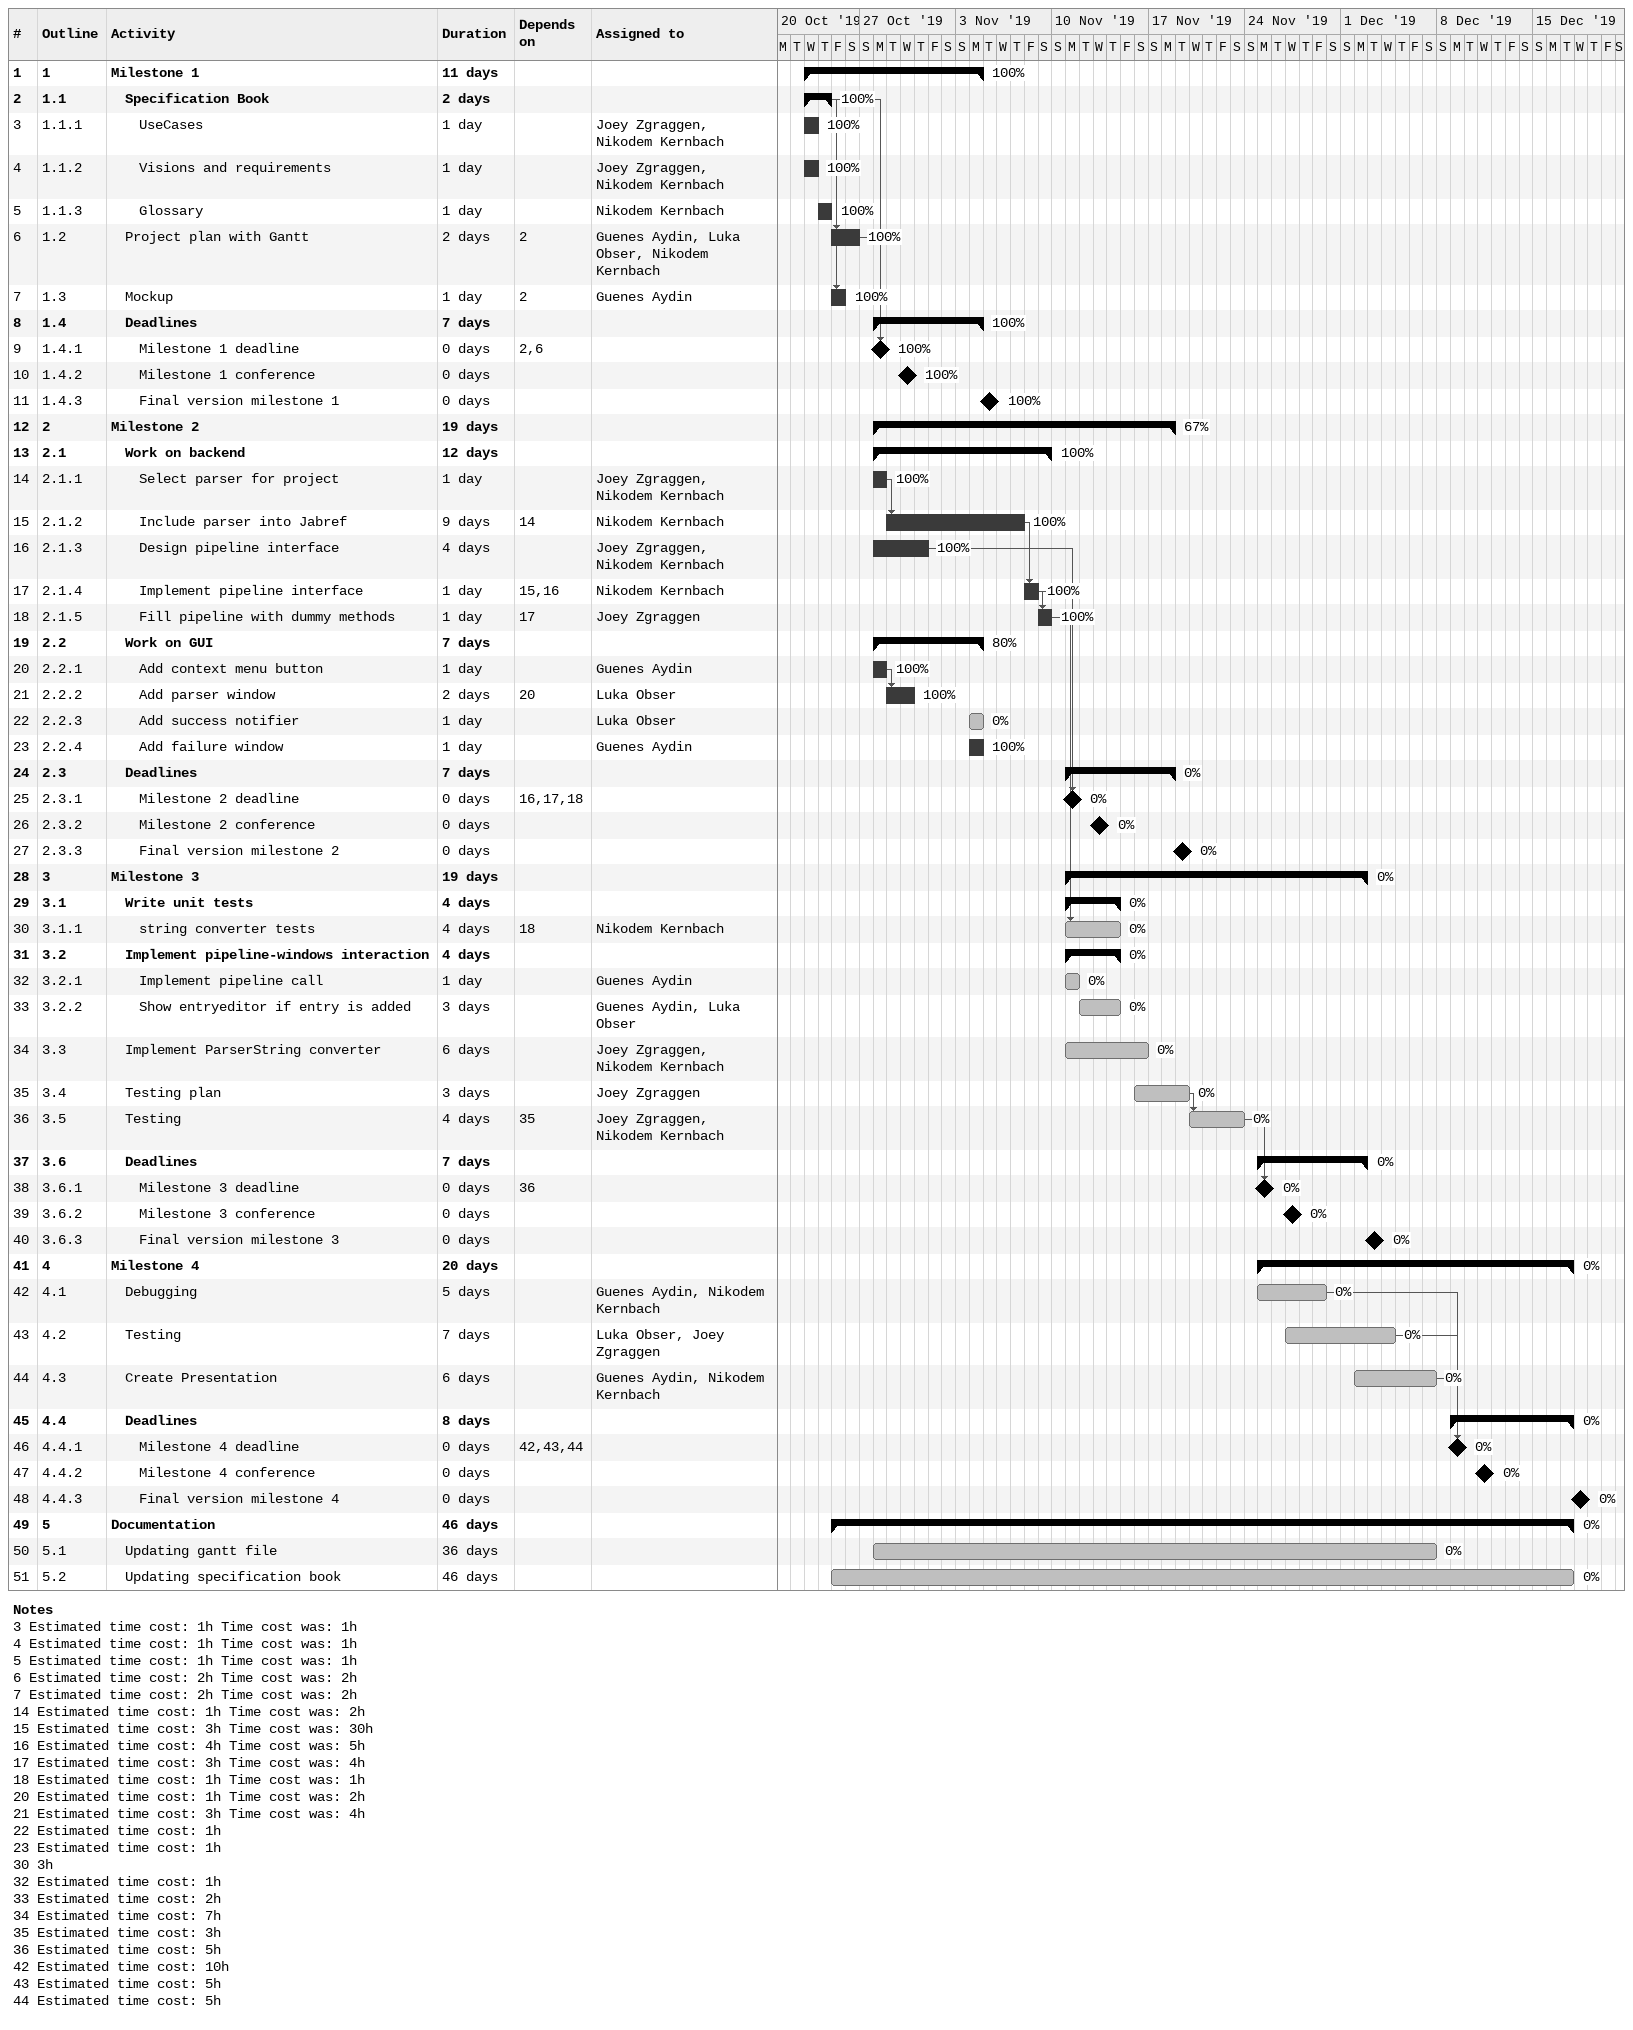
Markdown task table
| ID | WBS | Task | Duration | Start | Finish | Predecessors | Resources | % complete |
|---|---|---|---|---|---|---|---|---|
| 1 | 1 | **Milestone 1** | 11d | 2019-10-23 | 2019-11-04 |  |  | 100 |
| 2 | 1.1 | **Specification Book** | 2d | 2019-10-23 | 2019-10-24 |  |  | 100 |
| 3 | 1.1.1 | UseCases | 1d | 2019-10-23 | 2019-10-23 |  | Joey Zgraggen, Nikodem Kernbach | 100 |
| 4 | 1.1.2 | Visions and requirements | 1d | 2019-10-23 | 2019-10-23 |  | Joey Zgraggen, Nikodem Kernbach | 100 |
| 5 | 1.1.3 | Glossary | 1d | 2019-10-24 | 2019-10-24 |  | Nikodem Kernbach | 100 |
| 6 | 1.2 | Project plan with Gantt | 2d | 2019-10-25 | 2019-10-26 | 2 | Guenes Aydin, Luka Obser, Nikodem Kernbach | 100 |
| 7 | 1.3 | Mockup | 1d | 2019-10-25 | 2019-10-25 | 2 | Guenes Aydin | 100 |
| 8 | 1.4 | **Deadlines** | 7d | 2019-10-28 | 2019-11-04 |  |  | 100 |
| 9 | 1.4.1 | Milestone 1 deadline | 0d | 2019-10-28 | 2019-10-28 | 2, 6 |  | 100 |
| 10 | 1.4.2 | Milestone 1 conference | 0d | 2019-10-30 | 2019-10-30 |  |  | 100 |
| 11 | 1.4.3 | Final version milestone 1 | 0d | 2019-11-05 | 2019-11-05 |  |  | 100 |
| 12 | 2 | **Milestone 2** | 19d | 2019-10-28 | 2019-11-18 |  |  | 67 |
| 13 | 2.1 | **Work on backend** | 12d | 2019-10-28 | 2019-11-09 |  |  | 100 |
| 14 | 2.1.1 | Select parser for project | 1d | 2019-10-28 | 2019-10-28 |  | Joey Zgraggen, Nikodem Kernbach | 100 |
| 15 | 2.1.2 | Include parser into Jabref | 9d | 2019-10-29 | 2019-11-07 | 14 | Nikodem Kernbach | 100 |
| 16 | 2.1.3 | Design pipeline interface | 4d | 2019-10-28 | 2019-10-31 |  | Joey Zgraggen, Nikodem Kernbach | 100 |
| 17 | 2.1.4 | Implement pipeline interface | 1d | 2019-11-08 | 2019-11-08 | 15, 16 | Nikodem Kernbach | 100 |
| 18 | 2.1.5 | Fill pipeline with dummy methods | 1d | 2019-11-09 | 2019-11-09 | 17 | Joey Zgraggen | 100 |
| 19 | 2.2 | **Work on GUI** | 7d | 2019-10-28 | 2019-11-04 |  |  | 80 |
| 20 | 2.2.1 | Add context menu button | 1d | 2019-10-28 | 2019-10-28 |  | Guenes Aydin | 100 |
| 21 | 2.2.2 | Add parser window | 2d | 2019-10-29 | 2019-10-30 | 20 | Luka Obser | 100 |
| 22 | 2.2.3 | Add success notifier | 1d | 2019-11-04 | 2019-11-04 |  | Luka Obser | 0 |
| 23 | 2.2.4 | Add failure window | 1d | 2019-11-04 | 2019-11-04 |  | Guenes Aydin | 100 |
| 24 | 2.3 | **Deadlines** | 7d | 2019-11-11 | 2019-11-18 |  |  | 0 |
| 25 | 2.3.1 | Milestone 2 deadline | 0d | 2019-11-11 | 2019-11-11 | 16, 17, 18 |  | 0 |
| 26 | 2.3.2 | Milestone 2 conference | 0d | 2019-11-13 | 2019-11-13 |  |  | 0 |
| 27 | 2.3.3 | Final version milestone 2 | 0d | 2019-11-19 | 2019-11-19 |  |  | 0 |
| 28 | 3 | **Milestone 3** | 19d | 2019-11-11 | 2019-12-02 |  |  | 0 |
| 29 | 3.1 | **Write unit tests** | 4d | 2019-11-11 | 2019-11-14 |  |  | 0 |
| 30 | 3.1.1 | string converter tests | 4d | 2019-11-11 | 2019-11-14 | 18 | Nikodem Kernbach | 0 |
| 31 | 3.2 | **Implement pipeline-windows interaction** | 4d | 2019-11-11 | 2019-11-14 |  |  | 0 |
| 32 | 3.2.1 | Implement pipeline call | 1d | 2019-11-11 | 2019-11-11 |  | Guenes Aydin | 0 |
| 33 | 3.2.2 | Show entryeditor if entry is added | 3d | 2019-11-12 | 2019-11-14 |  | Guenes Aydin, Luka Obser | 0 |
| 34 | 3.3 | Implement ParserString converter | 6d | 2019-11-11 | 2019-11-16 |  | Joey Zgraggen, Nikodem Kernbach | 0 |
| 35 | 3.4 | Testing plan | 3d | 2019-11-16 | 2019-11-19 |  | Joey Zgraggen | 0 |
| 36 | 3.5 | Testing | 4d | 2019-11-20 | 2019-11-23 | 35 | Joey Zgraggen, Nikodem Kernbach | 0 |
| 37 | 3.6 | **Deadlines** | 7d | 2019-11-25 | 2019-12-02 |  |  | 0 |
| 38 | 3.6.1 | Milestone 3 deadline | 0d | 2019-11-25 | 2019-11-25 | 36 |  | 0 |
| 39 | 3.6.2 | Milestone 3 conference | 0d | 2019-11-27 | 2019-11-27 |  |  | 0 |
| 40 | 3.6.3 | Final version milestone 3 | 0d | 2019-12-03 | 2019-12-03 |  |  | 0 |
| 41 | 4 | **Milestone 4** | 20d | 2019-11-25 | 2019-12-17 |  |  | 0 |
| 42 | 4.1 | Debugging | 5d | 2019-11-25 | 2019-11-29 |  | Guenes Aydin, Nikodem Kernbach | 0 |
| 43 | 4.2 | Testing | 7d | 2019-11-27 | 2019-12-04 |  | Luka Obser, Joey Zgraggen | 0 |
| 44 | 4.3 | Create Presentation | 6d | 2019-12-02 | 2019-12-07 |  | Guenes Aydin, Nikodem Kernbach | 0 |
| 45 | 4.4 | **Deadlines** | 8d | 2019-12-09 | 2019-12-17 |  |  | 0 |
| 46 | 4.4.1 | Milestone 4 deadline | 0d | 2019-12-09 | 2019-12-09 | 42, 43, 44 |  | 0 |
| 47 | 4.4.2 | Milestone 4 conference | 0d | 2019-12-11 | 2019-12-11 |  |  | 0 |
| 48 | 4.4.3 | Final version milestone 4 | 0d | 2019-12-18 | 2019-12-18 |  |  | 0 |
| 49 | 5 | **Documentation** | 46d | 2019-10-25 | 2019-12-17 |  |  | 0 |
| 50 | 5.1 | Updating gantt file | 36d | 2019-10-28 | 2019-12-07 |  |  | 0 |
| 51 | 5.2 | Updating specification book | 46d | 2019-10-25 | 2019-12-17 |  |  | 0 |

Notes
- 3: Estimated time cost: 1h Time cost was: 1h
- 4: Estimated time cost: 1h Time cost was: 1h
- 5: Estimated time cost: 1h Time cost was: 1h
- 6: Estimated time cost: 2h Time cost was: 2h
- 7: Estimated time cost: 2h Time cost was: 2h
- 14: Estimated time cost: 1h Time cost was: 2h
- 15: Estimated time cost: 3h Time cost was: 30h
- 16: Estimated time cost: 4h Time cost was: 5h
- 17: Estimated time cost: 3h Time cost was: 4h
- 18: Estimated time cost: 1h Time cost was: 1h
- 20: Estimated time cost: 1h Time cost was: 2h
- 21: Estimated time cost: 3h Time cost was: 4h
- 22: Estimated time cost: 1h
- 23: Estimated time cost: 1h
- 30: 3h
- 32: Estimated time cost: 1h
- 33: Estimated time cost: 2h
- 34: Estimated time cost: 7h
- 35: Estimated time cost: 3h
- 36: Estimated time cost: 5h
- 42: Estimated time cost: 10h
- 43: Estimated time cost: 5h
- 44: Estimated time cost: 5h
